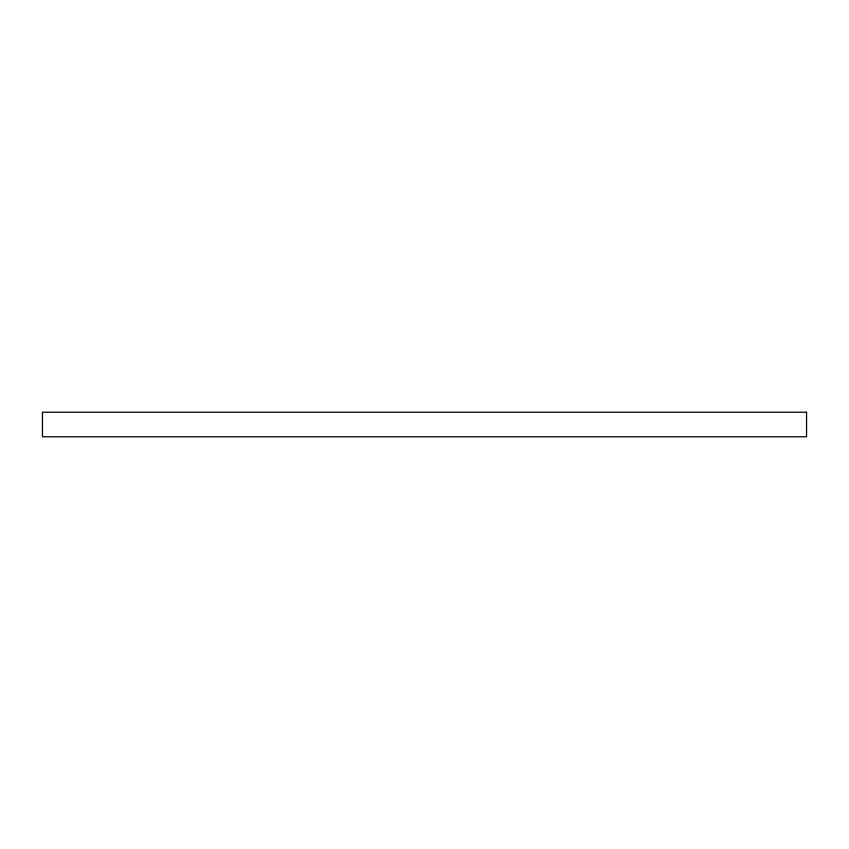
<?xml version="1.0" encoding="UTF-8"?>
<svg xmlns="http://www.w3.org/2000/svg" width="849" height="849" viewBox="0 0 849 849"><rect width="100%" height="100%" fill="white"/><g stroke="black" fill="none" stroke-linecap="round" stroke-linejoin="round"><path stroke-width="1.27" d="M806.55 412.221L42.45 412.221L42.45 436.779L806.55 436.779L806.55 412.221"/></g></svg>
